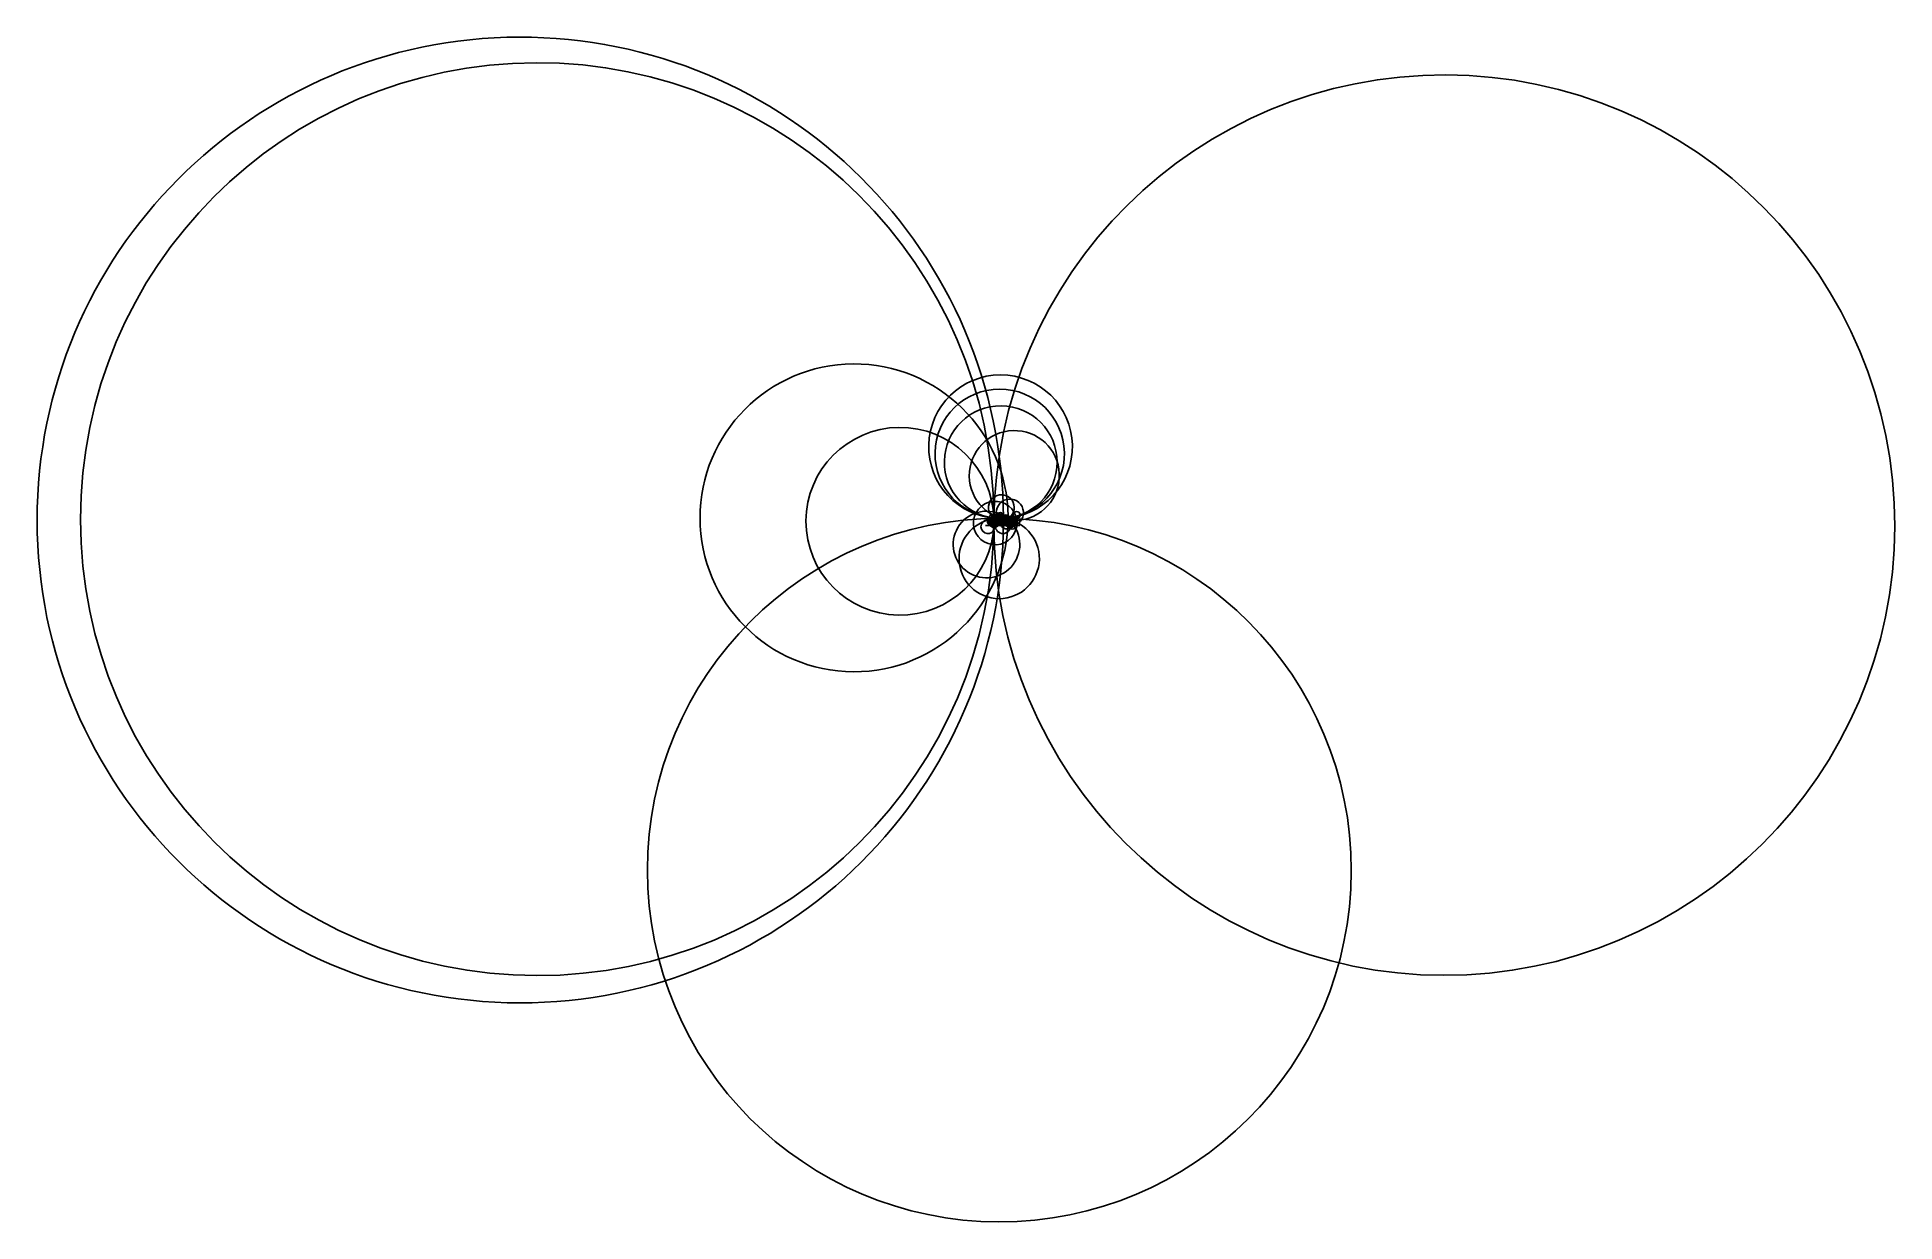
# Model space of a CAD drawing. Header units: metres. Extents: x -675 to 624, y -487 to 342.
import ezdxf

# ---------------------------------------------------------------- set-up
doc = ezdxf.new("R2010")
doc.units = ezdxf.units.M

msp = doc.modelspace()

# ---------------------------------------------------------------- linework, layer by layer
at = {"layer": 'MCD_Layer_0'}
for p, q in [((-10.590768, 3.473198), (-7.5915, 3.473473)), ((-7.591409, 3.473198), (-10.590768, 3.473198)), ((-10.375436, 1.926414), (-6.103494, 4.960472)), ((-10.375436, 1.926414), (-4.615487, 4.959465)), ((-10.375436, 1.920555), (-7.303475, 4.926506)), ((-10.375436, 1.920555), (-7.5915, 3.473198)), ((-10.327462, 1.930351), (-4.615487, 4.959465)), ((-10.327462, 1.930351), (-5.575509, 4.951042)), ((-10.327462, 1.930351), (-5.287484, 4.945366)), ((-10.327462, 1.930351), (-7.303475, 4.926506)), ((-10.327462, 1.930351), (-7.111581, 4.918816)), ((-10.279489, 1.934288), (-6.103494, 4.960472)), ((-10.279489, 1.934288), (-5.335549, 4.950218)), ((-10.279489, 1.934288), (-5.335458, 4.947289)), ((-10.279489, 4.928429), (-6.007455, 4.933189)), ((-10.279489, 4.893272), (-5.143472, 4.927879)), ((-10.279489, 1.934288), (-7.303475, 4.926506)), ((-10.231606, 4.920647), (-9.127206, 4.93502)), ((-10.231515, 1.947014), (-7.303475, 4.926506)), ((-10.231515, 1.947014), (-7.5915, 3.473198)), ((-9.94349, 4.953056), (-7.5915, 3.473198)), ((-6.871438, 4.947289), (-9.94349, 4.885674)), ((-9.895516, 1.945274), (-5.335549, 4.961937)), ((-9.895516, 1.945274), (-7.5915, 4.961479)), ((-9.895516, 4.951134), (-5.527352, 4.937401)), ((-9.895516, 4.930626), (-7.783486, 4.939781)), ((-9.751412, 4.936577), (-9.895516, 4.930626)), ((-5.383615, 4.919914), (-9.895516, 4.930626)), ((-7.831735, 1.918266), (-9.799569, 4.950218)), ((-9.70353, 1.893639), (-7.5915, 3.473198)), ((-9.463571, 4.957268), (-7.5915, 3.473198)), ((-9.463571, 4.957268), (-8.167916, 4.914146)), ((-6.009469, 4.880455), (-9.367532, 4.962212)), ((-9.223519, 1.941795), (-6.103494, 4.960472)), ((-9.223519, 1.941795), (-7.303475, 4.926506)), ((-9.175729, 1.925224), (-5.575509, 4.951042)), ((-6.120889, 6.20916), (-9.171792, 4.19326)), ((-6.129495, 1.361168), (-9.17106, 1.937218)), ((-6.104226, 5.153374), (-9.164651, 5.345177)), ((-9.160623, 1.985191), (-6.114022, 3.473198)), ((-6.113473, 5.441216), (-9.152749, 4.817192)), ((-6.103036, 4.33709), (-9.149545, 4.193169)), ((-6.113656, 5.248955), (-9.145059, 4.241142)), ((-7.5915, 1.888969), (-9.139474, 5.489189)), ((-6.117959, 2.177177), (-9.139291, 1.793205)), ((-7.5915, 0.689262), (-9.138284, 4.961205)), ((-7.5915, 2.705254), (-9.137002, 3.905144)), ((-6.119424, 3.569328), (-9.136361, 2.417229)), ((-6.119332, 5.153191), (-9.135354, 5.633202)), ((-6.11741, 6.017082), (-9.134805, 1.937218)), ((-7.5915, 0.737236), (-9.134347, 5.777214)), ((-7.5915, 0.737236), (-9.134347, 3.953117)), ((-6.114663, 1.889336), (-9.133615, 2.513176)), ((-6.145883, 5.057152), (-9.131509, 1.409142)), ((-7.5915, 0.78521), (-9.13041, 5.72924)), ((-6.114663, 0.78521), (-9.13041, 5.729149)), ((-6.143685, 0.78521), (-9.13041, 3.761223)), ((-9.127481, 4.94381), (-9.127572, 4.917442)), ((-6.103585, 1.841179), (-9.122903, 4.961205)), ((-7.5915, 1.841179), (-9.122903, 3.761223)), ((-6.103219, 2.705254), (-9.122354, 3.041161)), ((-6.138192, 2.705254), (-9.122354, 1.409142)), ((-7.5915, 4.865166), (-9.120889, 3.473198)), ((-6.143685, 4.865166), (-9.120889, 3.953117)), ((-7.159554, 4.914879), (-9.079598, 4.927238)), ((-5.71943, 1.904076), (-9.079507, 4.950676)), ((-8.935494, 1.92733), (-7.111581, 4.918816)), ((-8.935494, 1.92733), (-6.823556, 4.90728)), ((-8.887521, 1.925407), (-6.199441, 4.946739)), ((-6.630929, 4.923027), (-8.839547, 4.961571)), ((-6.247506, 4.907646), (-8.839456, 4.938133)), ((-6.007546, 4.892174), (-8.839364, 4.935204)), ((-7.591226, 3.473198), (-8.695626, 4.917717)), ((-8.647653, 1.921654), (-8.311471, 4.962395)), ((-7.49537, 1.928337), (-8.64747, 4.945091)), ((-8.647286, 4.921654), (-7.207437, 4.960747)), ((-8.503549, 4.953972), (-6.391244, 4.936852)), ((-8.503366, 1.910027), (-7.015542, 4.958916)), ((-6.87153, 4.961937), (-8.359445, 1.921837)), ((-8.359445, 1.927696), (-7.159554, 4.950035)), ((-6.87153, 1.947289), (-8.311471, 4.962395)), ((-5.335549, 4.961937), (-8.07142, 1.927879)), ((-8.07142, 1.927879), (-5.335549, 4.961937)), ((-7.927682, 4.910393), (-7.975472, 4.929893)), ((-7.831643, 4.944633), (-7.01545, 4.926689)), ((-7.591226, 3.473198), (-7.83146, 4.938774)), ((-7.783486, 4.939781), (-7.5915, 3.473198)), ((-6.631845, 4.928886), (-7.687539, 4.959373)), ((-7.687539, 4.944725), (-6.583505, 4.903526)), ((-7.5915, 0.78521), (-6.171426, 5.921227)), ((-7.5915, 4.096855), (-6.145791, 5.72924)), ((-7.5915, 3.473473), (-7.5915, 5.68145)), ((-5.335549, 4.961937), (-7.5915, 3.473198)), ((-6.199533, 1.94381), (-7.5915, 4.961479)), ((-6.439492, 4.953423), (-7.5915, 3.473198)), ((-7.015542, 4.953056), (-7.5915, 3.473198)), ((-6.199441, 4.93502), (-7.5915, 3.473198)), ((-7.159554, 4.891441), (-7.5915, 3.473198)), ((-7.5915, 4.768852), (-6.160989, 3.809196)), ((-7.5915, 3.473473), (-7.5915, 4.673454)), ((-7.5915, 3.473473), (-7.5915, 4.481194)), ((-7.5915, 3.233055), (-6.120065, 4.049248)), ((-7.5915, 2.417412), (-6.143044, 3.857262)), ((-7.5915, 3.473473), (-7.5915, 2.225334)), ((-7.5915, 3.473473), (-7.5915, 2.225243)), ((-7.5915, 3.473473), (-7.5915, 2.274956)), ((-6.119607, 3.473198), (-7.5915, 3.473289)), ((-6.149819, 3.473198), (-7.5915, 3.473289)), ((-6.13627, 3.473198), (-7.5915, 3.473289)), ((-6.113564, 3.473198), (-7.5915, 3.473289)), ((-7.5915, 3.473289), (-7.5915, 0.47393)), ((-6.138192, 3.473198), (-7.5915, 3.473289)), ((-6.118051, 3.473198), (-7.5915, 3.473289)), ((-6.144784, 3.473198), (-7.5915, 3.473289)), ((-6.144052, 3.473198), (-7.5915, 3.473289)), ((-6.114663, 3.473198), (-7.5915, 3.473289)), ((-6.102761, 3.473198), (-7.5915, 3.473289)), ((-6.104226, 3.473198), (-7.5915, 3.473289)), ((-6.145883, 3.473198), (-7.5915, 3.473289)), ((-6.11448, 3.473198), (-7.5915, 3.473289)), ((-6.10743, 3.473198), (-7.5915, 3.473289)), ((-6.113107, 3.473198), (-7.5915, 3.473289)), ((-7.5915, 3.473198), (-7.591409, 3.473198)), ((-7.5915, 0.47393), (-7.5915, 3.473198)), ((-7.5915, 3.473198), (-7.591226, 3.473198)), ((-7.5915, 3.137016), (-6.154305, 3.089226)), ((-7.5915, 1.937218), (-6.120889, 1.937126)), ((-7.591226, 3.473198), (-4.7595, 4.938866)), ((-7.591226, 3.473198), (-5.719247, 4.933372)), ((-7.591226, 3.473198), (-5.479562, 4.923759)), ((-7.591226, 3.473198), (-6.630929, 4.923027)), ((-7.591226, 3.473198), (-7.351266, 4.910851)), ((-7.591226, 3.473198), (-6.727609, 1.915154)), ((-7.591226, 3.473198), (-5.623483, 1.911949)), ((-6.199533, 1.94381), (-7.303475, 4.926506)), ((-6.295846, 4.903709), (-7.255502, 4.948021)), ((-7.255502, 1.945091), (-7.111581, 4.918816)), ((-7.255502, 1.945091), (-6.823556, 4.90728)), ((-6.199533, 1.94381), (-7.111581, 4.918816)), ((-7.022268, 3.473198), (-4.023, 3.473473)), ((-4.022909, 3.473198), (-7.022268, 3.473198)), ((-2.611898, 4.920189), (-6.979787, 4.925133)), ((-6.979787, 4.925133), (-4.023, 3.473198)), ((-5.799032, 1.932915), (-6.970266, 4.961662)), ((-6.87153, 1.947289), (-6.103494, 4.960472)), ((-6.854909, 4.953239), (-3.322256, 1.935753)), ((-6.81664, 4.922112), (-2.611898, 1.920189)), ((-6.007455, 4.933189), (-6.679543, 4.957176)), ((-6.643972, 1.882378), (-3.418203, 1.927879)), ((-6.247506, 4.951591), (-6.583688, 1.891808)), ((-6.487008, 4.887962), (-5.431497, 4.956993)), ((-6.278951, 1.940422), (-3.389455, 4.961296)), ((-6.278951, 4.940422), (-3.389455, 4.961296)), ((-6.278951, 4.940422), (-2.035848, 4.920555)), ((-6.278951, 1.940422), (-2.035848, 4.920555)), ((-6.26943, 4.891991), (-4.570211, 1.927055)), ((-4.951486, 4.952415), (-6.249703, 4.87249)), ((-5.623574, 4.950035), (-6.199716, 4.929161)), ((-6.199533, 1.94381), (-6.103494, 4.960472)), ((-6.189279, 4.625206), (-6.111276, 3.473198)), ((-6.122994, 5.72924), (-6.176003, 3.377159)), ((-6.126565, 3.905144), (-6.173257, 1.697166)), ((-6.172158, 3.713158), (-6.112832, 5.345268)), ((-6.170693, 5.249138), (-6.109902, 3.426323)), ((-6.119973, 4.481194), (-6.161172, 3.473198)), ((-6.136819, 5.68145), (-6.156503, 4.001183)), ((-6.156503, 1.121208), (-6.111642, 5.633842)), ((-2.03594, 4.962303), (-6.154165, 4.90847)), ((-6.148538, 6.305199), (-6.125833, 0.833092)), ((-6.116677, 6.352715), (-6.148263, 5.393242)), ((-6.141946, 2.369072), (-6.146981, 3.905144)), ((-6.11567, 4.433769), (-6.141671, 5.441124)), ((-6.138375, 5.585136), (-6.140939, 5.681084)), ((-6.138009, 3.761131), (-6.123544, 0.593132)), ((-6.131875, 4.049156), (-6.111642, 0.497551)), ((-6.115121, 5.345451), (-6.131326, 1.169182)), ((-2.419729, 4.953514), (-6.019765, 1.939415)), ((-6.019765, 1.939415), (-4.685384, 4.942802)), ((-4.022726, 3.473198), (-6.010152, 4.940788)), ((-4.022726, 3.473198), (-6.010152, 1.940788)), ((-5.959573, 4.954704), (-5.383248, 4.908195)), ((-3.207082, 4.950768), (-5.952657, 1.940239)), ((-5.894979, 1.925041), (-4.426198, 4.959373)), ((-5.894979, 1.925041), (-1.882223, 4.930809)), ((-4.022726, 3.473198), (-5.894979, 4.925041)), ((-5.127035, 1.938225), (-5.808553, 4.922752)), ((-5.799032, 1.927055), (-5.741445, 4.960197)), ((-5.799032, 4.932915), (-3.81188, 4.91552)), ((-4.022726, 3.473198), (-5.731924, 4.804832)), ((-2.918966, 1.934837), (-5.703084, 4.962029)), ((-3.370138, 1.931816), (-5.645315, 4.959282)), ((-3.984548, 4.931816), (-5.645315, 4.959282)), ((-5.613821, 1.764275), (-2.691366, 2.954826)), ((-5.603109, 3.473198), (-4.023, 3.473289)), ((-2.535543, 3.732384), (-5.600179, 3.050774)), ((-5.590383, 6.20916), (-2.568136, 1.601219)), ((-2.53417, 3.799583), (-5.587636, 3.386681)), ((-4.023, 4.8843), (-5.576009, 2.474724)), ((-5.576009, 0.516411), (-2.571065, 1.697166)), ((-2.533803, 2.206017), (-5.57546, 5.738853)), ((-5.571157, 5.613976), (-2.565389, 3.473198)), ((-5.571157, 3.07), (-2.536825, 3.473198)), ((-5.569143, 4.874779), (-2.568594, 4.12606)), ((-4.023, 2.925987), (-5.569143, 3.645958)), ((-5.569143, 3.597893), (-2.590108, 1.697166)), ((-5.568319, 4.548759), (-2.638723, 4.577232)), ((-4.023, 4.077995), (-5.568319, 2.59951)), ((-5.564382, 3.876488), (-2.564931, 3.473198)), ((-5.564382, 1.850883), (-2.536916, 3.473198)), ((-5.564107, 4.941887), (-2.538473, 1.601219)), ((-5.563283, 3.684319), (-2.580678, 2.369164)), ((-5.561361, 5.345177), (-2.592123, 1.217247)), ((-5.560445, 4.817192), (-2.540212, 6.401237)), ((-4.023, 4.173943), (-5.560445, 4.049156)), ((-5.55898, 1.94381), (-3.763723, 4.931175)), ((-5.558431, 4.692314), (-2.539022, 4.12606)), ((-5.557973, 3.674797), (-2.535177, 3.473198)), ((-5.557973, 1.687645), (-2.573446, 3.473198)), ((-2.554861, 3.271599), (-5.55779, 6.093987)), ((-2.549459, 4.29882), (-5.557241, 4.289116)), ((-4.023, 1.476433), (-5.556783, 2.810814)), ((-5.556783, 2.436272), (-2.541036, 2.570854)), ((-2.553396, 1.543541), (-5.555959, 3.530876)), ((-5.555776, 5.46035), (-2.575643, 3.473198)), ((-5.555776, 4.106743), (-2.534902, 3.473198)), ((-2.549917, 1.486046), (-5.55541, 4.289116)), ((-5.553945, 3.127495), (-2.537374, 2.369164)), ((-5.552389, 3.540398), (-2.536825, 1.217247)), ((-4.023, 4.711632), (-5.550924, 6.276451)), ((-5.550924, 3.703545), (-2.539846, 2.25399)), ((-5.5501, 4.807671), (-2.538656, 1.937218)), ((-4.023, 3.857262), (-5.5501, 4.068474)), ((-2.555593, 3.434746), (-5.549093, 2.781975)), ((-2.548727, 5.873253), (-5.548818, 4.289116)), ((-2.557973, 3.117973), (-5.547536, 4.836418)), ((-2.550649, 2.753227), (-5.546987, 4.289116)), ((-4.541372, 1.893089), (-5.290182, 1.920738)), ((-5.242208, 1.942253), (-2.112569, 4.933006)), ((-5.127035, 1.938225), (-3.821401, 4.961021)), ((-5.059927, 4.955162), (-4.023, 3.473198)), ((-4.022726, 3.473198), (-5.05013, 4.949211)), ((-2.611898, 1.920189), (-5.021474, 4.960655)), ((-5.021474, 4.960655), (-4.023, 3.473198)), ((-4.925344, 1.937767), (-3.197378, 4.938957)), ((-3.418203, 1.927879), (-4.896688, 4.962395)), ((-4.896688, 4.962395), (-4.023, 3.473198)), ((-4.022726, 3.473198), (-4.742971, 1.949211)), ((-4.685384, 4.942802), (-4.023, 3.473198)), ((-4.570211, 1.927055), (-3.85024, 4.962029)), ((-4.570211, 4.927055), (-3.898305, 4.90609)), ((-4.445425, 4.961021), (-2.611898, 4.920189)), ((-4.426198, 4.959373), (-1.709371, 4.932091)), ((-3.207082, 4.950768), (-4.378225, 1.948662)), ((-3.207082, 4.950768), (-4.224599, 1.938408)), ((-3.207082, 4.950768), (-4.061452, 1.947105)), ((-2.574087, 3.473198), (-4.023, 6.391533)), ((-2.53362, 3.473198), (-4.023, 6.343559)), ((-4.023, 3.473198), (-4.023, 6.065239)), ((-2.604208, 3.473198), (-4.023, 5.729057)), ((-4.023, 5.63311), (-2.568502, 4.394768)), ((-2.533987, 3.473198), (-4.023, 5.460258)), ((-3.85024, 4.962029), (-4.023, 3.473198)), ((-4.023, 3.473198), (-1.430959, 4.960197)), ((-2.688528, 4.957542), (-4.023, 3.473198)), ((-3.792654, 4.956352), (-4.023, 3.473198)), ((-2.679006, 4.955986), (-4.023, 3.473198)), ((-1.219747, 4.940605), (-4.023, 3.473198)), ((-3.427724, 4.938225), (-4.023, 3.473198)), ((-1.287038, 4.928062), (-4.023, 3.473198)), ((-1.863088, 4.927696), (-4.023, 3.473198)), ((-3.898305, 4.90609), (-4.023, 3.473198)), ((-4.023, 3.473473), (-4.023, 4.8843)), ((-4.023, 4.8843), (-2.576009, 0.516411)), ((-2.947439, 4.857475), (-4.023, 3.473198)), ((-4.023, 3.857262), (-2.5501, 4.807671)), ((-4.023, 3.473473), (-4.023, 4.711632)), ((-2.535177, 3.473198), (-4.023, 4.586845)), ((-4.023, 4.077995), (-2.568319, 4.548759)), ((-4.023, 4.404472), (-2.550924, 3.703545)), ((-4.023, 3.473473), (-4.023, 4.404472)), ((-4.023, 3.473473), (-4.023, 4.173943)), ((-4.023, 3.473473), (-4.023, 4.077995)), ((-4.023, 3.559532), (-2.560445, 4.049156)), ((-4.023, 3.473473), (-4.023, 3.857262)), ((-4.023, 2.925987), (-2.569143, 3.597893)), ((-4.023, 3.473473), (-4.023, 3.559532)), ((-4.023, 3.473473), (-4.023, 2.925987)), ((-4.023, 3.473473), (-4.023, 1.476433)), ((-4.023, 3.473473), (-4.023, 3.473198)), ((-2.545431, 3.473198), (-4.023, 3.473289)), ((-4.023, 3.473289), (-4.023, 0.47393)), ((-2.533529, 3.473198), (-4.023, 3.473289)), ((-2.533895, 3.473198), (-4.023, 3.473289)), ((-2.607503, 3.473198), (-4.023, 3.473289)), ((-2.535085, 3.473198), (-4.023, 3.473289)), ((-2.57427, 3.473198), (-4.023, 3.473289)), ((-2.536825, 3.473198), (-4.023, 3.473289)), ((-2.565389, 3.473198), (-4.023, 3.473289)), ((-4.023, 0.47393), (-4.023, 3.473198)), ((-4.023, 3.473198), (-4.022726, 3.473198)), ((-4.023, 3.473198), (-4.022909, 3.473198)), ((-4.022726, 3.473198), (-4.023, 3.473198)), ((-4.023, 1.476433), (-2.556783, 2.436272)), ((-4.022726, 3.473198), (-1.930196, 4.94738)), ((-4.022726, 3.473198), (-1.622945, 1.94738)), ((-4.022726, 3.473198), (-3.197378, 1.938957)), ((-3.884594, 3.473198), (-0.885327, 3.473473)), ((1.466755, 1.946373), (-3.86134, 4.961937)), ((-1.317089, 1.925957), (-3.86134, 4.961937)), ((1.466572, 4.946373), (-3.86134, 4.961937)), ((-2.909353, 4.961113), (-3.763814, 4.896019)), ((-1.104665, 4.921928), (-3.763814, 1.896019)), ((-1.767141, 4.888695), (-3.696615, 1.908562)), ((-3.072683, 4.95388), (-3.638937, 1.946098)), ((-3.638937, 1.946098), (-3.427724, 4.938225)), ((-3.370138, 1.931816), (-3.61971, 4.931267)), ((-3.573498, 4.934288), (0.602772, 4.960472)), ((-3.573315, 4.893272), (1.706623, 4.945549)), ((-3.322256, 1.935753), (-3.447042, 4.941338)), ((-1.757345, 4.962578), (-3.418203, 4.927879)), ((-3.418203, 4.927879), (-2.947439, 4.857475)), ((-1.094961, 1.932091), (-3.370138, 4.937675)), ((0.842823, 1.933281), (-3.189343, 4.959923)), ((-3.10143, 1.905815), (-1.575063, 4.960106)), ((-1.882223, 4.930809), (-3.10143, 4.905815)), ((-3.045239, 1.945366), (-0.885327, 4.961479)), ((-1.269116, 1.894737), (-2.997357, 4.893639)), ((0.696705, 4.880455), (-2.997357, 4.893639)), ((-2.918966, 4.934837), (-2.151021, 4.904076)), ((-2.045461, 4.952873), (-2.784566, 1.945274)), ((-2.784566, 1.945274), (-1.219747, 4.940605)), ((-2.661266, 4.927055), (0.602772, 4.960472)), ((-2.638723, 0.977196), (-2.57546, 0.852226)), ((-2.571065, 3.732384), (-2.600179, 0.679558)), ((-2.536001, 4.394768), (-2.590383, 5.921135)), ((-2.590108, 1.342033), (-2.587728, 1.226768)), ((-2.576009, 2.474724), (-2.535543, 1.082848)), ((-2.555776, 5.46035), (-2.575643, 3.473198)), ((-2.557973, 1.687645), (-2.573446, 3.473198)), ((-2.558523, 1.601219), (-2.571157, 5.613976)), ((-2.536092, 1.601219), (-2.571157, 3.07)), ((-2.569143, 3.645958), (-2.53417, 1.697166)), ((-2.569143, 1.754753), (-2.536001, 3.51165)), ((-2.568319, 2.59951), (-2.533803, 4.577232)), ((-2.552389, 3.732475), (-2.565023, 1.217247)), ((-2.564382, 3.876488), (-2.564931, 3.473198)), ((-2.564382, 1.850883), (-2.536916, 3.473198)), ((-2.554861, 5.786827), (-2.564107, 4.12606)), ((-2.563283, 0.525932), (-2.534536, 2.369164)), ((-2.553945, 5.383629), (-2.563192, 2.369164)), ((-2.561361, 1.793114), (-2.53417, 1.217247)), ((-2.560445, 4.817192), (-2.540212, 3.271599)), ((-2.558431, 4.29882), (-2.557241, 3.51165)), ((-2.5501, 4.068474), (-2.557973, 1.630058)), ((-2.557973, 3.674797), (-2.535177, 3.473198)), ((-2.55779, 0.641289), (-2.542959, 4.29882)), ((-2.557241, 4.289116), (-2.545431, 3.473198)), ((-2.556783, 2.810814), (-2.553396, 2.570854)), ((-2.541036, 1.23629), (-2.555959, 5.076469)), ((-2.555776, 4.106743), (-2.534902, 3.473198)), ((-2.550924, 6.276451), (-2.555593, 2.25399)), ((-2.542684, 1.486046), (-2.55541, 4.289116)), ((-2.539846, 3.127586), (-2.549093, 5.450737)), ((-2.543325, 5.566002), (-2.548818, 4.289116)), ((-2.538656, 3.117973), (-2.547536, 4.423515)), ((-2.542318, 2.446068), (-2.546987, 4.289116)), ((-0.885327, 4.721245), (-2.429455, 3.473198)), ((0.602955, 4.625298), (-2.42561, 4.289207)), ((0.602497, 5.201347), (-2.425243, 1.169182)), ((-0.885327, 3.905235), (-2.417278, 5.057243)), ((0.601032, 6.209251), (-2.415814, 5.393242)), ((-0.885327, 3.857262), (-2.415356, 6.305199)), ((0.600849, 5.58532), (-2.414257, 4.529259)), ((0.602222, 1.313286), (-2.413159, 3.473198)), ((0.601673, 2.465294), (-2.412426, 4.961296)), ((-1.893231, 1.946098), (0.602772, 4.960472)), ((-1.509258, 1.948296), (-1.605297, 4.962395)), ((0.026905, 1.91909), (-1.605297, 4.962395)), ((-1.509258, 1.948296), (0.602772, 4.960472)), ((-1.509258, 4.948296), (0.602772, 4.960472)), ((-1.317089, 1.925957), (-0.885327, 4.961479)), ((-1.220776, 1.910393), (1.610676, 1.89666)), ((-0.885327, 6.400871), (0.579426, 4.529259)), ((-0.885327, 5.681175), (0.587757, 4.961296)), ((1.466755, 1.946373), (-0.885327, 4.961479)), ((0.36272, 1.92907), (-0.885327, 4.961479)), ((1.466572, 4.946373), (-0.885327, 4.961479)), ((0.601948, 3.473198), (-0.885327, 3.473289)), ((0.600849, 3.473198), (-0.885327, 3.473289)), ((0.602955, 3.473198), (-0.885327, 3.473289)), ((0.601398, 3.473198), (-0.885327, 3.473289)), ((-0.885327, 1.313194), (0.586841, 3.473198)), ((-0.76236, 0.516476), (0, 0.00671)), ((-0.76236, -0.483524), (0, 0.00671)), ((-0.686268, 3.473198), (2.313, 3.473473)), ((3.273022, 1.923027), (-0.663013, 4.951683)), ((4.905041, 4.916252), (-0.663013, 4.951683)), ((-0.501263, 1.943169), (1.946674, 4.959373)), ((-0.453289, 1.941246), (0.698719, 4.959557)), ((4.473095, 4.933556), (-0.03899, 4.955986)), ((4.905041, 4.916252), (-0.03899, 4.955986)), ((0.026905, 1.91909), (0.602772, 4.960472)), ((0.056957, 4.934563), (3.608929, 4.938866)), ((2.042347, 4.93795), (0.170734, 4.960197)), ((4.905041, 4.916252), (0.441021, 4.948479)), ((4.473095, 4.933556), (0.441021, 4.948479)), ((0.602497, 0.928947), (0.575855, 3.473198)), ((0.602589, 4.625023), (0.583179, 2.705254)), ((0.601673, 4.145103), (0.584827, 1.84127)), ((0.601948, 5.873253), (0.585926, 4.529259)), ((2.090687, 1.930168), (0.602772, 4.960472)), ((0.680981, 4.927147), (3.801098, 4.960472)), ((0.680981, 4.927147), (5.289013, 4.959465)), ((0.680981, 4.927147), (2.264935, 4.957451)), ((4.905041, 4.916252), (0.681072, 4.953514)), ((4.712963, 1.923943), (0.681072, 4.953514)), ((0.728954, 4.931084), (5.289013, 4.959465)), ((3.800915, 3.377251), (0.775738, 4.961296)), ((2.313, 3.377251), (0.775738, 3.61721)), ((3.801281, 5.249138), (0.77702, 3.041252)), ((3.766216, 5.249138), (0.77702, 1.409142)), ((2.313, 6.449211), (0.778759, 3.473198)), ((3.760815, 6.449211), (0.778759, 3.665184)), ((5.00108, 4.938774), (0.824993, 4.962395)), ((4.617016, 1.942436), (0.824993, 4.962395)), ((3.176891, 1.915154), (0.824993, 4.950676)), ((4.905041, 4.916252), (0.824993, 4.950676)), ((5.001354, 4.924126), (0.824993, 4.950676)), ((1.208965, 4.938225), (4.856976, 4.935753)), ((1.208965, 4.938225), (2.504986, 4.930351)), ((1.256939, 4.942162), (2.313, 3.473198)), ((1.256939, 4.942162), (3.608929, 4.938866)), ((1.25703, 1.942162), (2.457012, 4.926414)), ((1.25703, 1.942162), (2.313, 3.473198)), ((1.496899, 4.935478), (4.568951, 4.961937)), ((1.561695, 4.904442), (1.610676, 1.89666)), ((1.593029, 1.940422), (4.568951, 4.961937)), ((1.593029, 1.940422), (2.313, 4.961479)), ((2.217052, 1.935936), (3.801098, 4.960472)), ((2.217052, 1.935936), (2.457012, 4.926414)), ((5.00108, 4.938774), (2.264935, 4.957451)), ((2.313, 6.161552), (3.763927, 6.353172)), ((2.313, 6.065239), (3.756054, 0.497185)), ((5.289013, 1.938957), (2.313, 4.961479)), ((2.313, 1.841179), (3.766949, 4.961296)), ((2.313, 2.369164), (3.778027, 3.665184)), ((3.770153, 3.473198), (2.313, 3.473289)), ((3.766216, 3.473198), (2.313, 3.473289)), ((3.790478, 3.473198), (2.313, 3.473289)), ((3.793316, 3.473198), (2.313, 3.473289)), ((3.799267, 3.473198), (2.313, 3.473289)), ((3.800274, 3.473198), (2.313, 3.473289)), ((3.758434, 3.473198), (2.313, 3.473289)), ((2.313, 3.473198), (2.313091, 3.473198)), ((2.313, 1.217155), (3.774364, 0.689262)), ((5.289013, 1.938957), (2.457012, 4.926414)), ((3.273022, 1.923027), (2.457012, 4.926414)), ((7.651504, 4.904259), (2.4915, 1.889977)), ((2.492232, 3.473198), (5.4915, 3.473473)), ((5.491591, 3.473198), (2.492232, 3.473198)), ((8.035476, 4.96212), (2.498092, 4.906548)), ((4.233135, 4.940239), (2.504986, 4.906914)), ((3.032787, 4.93264), (2.504986, 4.930351)), ((3.176891, 1.915154), (2.504986, 4.930351)), ((5.289013, 1.938957), (2.504986, 4.918633)), ((4.233044, 1.940239), (2.504986, 4.918633)), ((4.233044, 1.940239), (2.504986, 4.906914)), ((4.0186, 4.924217), (2.611526, 4.956627)), ((4.899154, 4.937035), (2.611526, 4.956627)), ((5.203567, 4.955345), (2.772017, 1.93676)), ((2.811751, 1.940422), (7.699569, 4.943352)), ((2.811751, 1.940422), (5.4915, 3.473198)), ((4.579543, 4.962761), (2.86943, 1.907188)), ((5.001354, 4.924126), (2.888958, 4.950127)), ((4.425121, 4.929619), (2.888958, 4.950127)), ((6.363723, 1.938866), (2.89955, 4.95974)), ((7.075545, 4.962486), (3.00859, 4.892998)), ((3.13951, 4.961845), (6.802535, 4.918266)), ((3.205611, 1.911308), (6.211471, 4.956078)), ((3.219161, 4.928154), (6.451522, 4.962578)), ((3.275283, 4.938225), (7.02748, 4.935112)), ((6.22795, 1.92733), (3.283431, 4.93264)), ((7.715957, 1.932182), (3.283431, 4.93264)), ((7.331893, 1.935844), (3.331496, 4.961479)), ((4.210494, 4.916527), (3.331496, 4.942436)), ((3.346602, 4.915977), (4.579543, 4.959831)), ((3.37947, 4.928795), (7.003219, 4.887413)), ((4.0186, 4.924217), (3.379561, 4.958092)), ((3.419204, 4.938316), (4.627608, 4.925682)), ((6.587295, 4.940422), (3.427444, 4.938591)), ((5.491775, 3.473198), (3.44255, 4.923851)), ((3.715468, 4.956352), (3.508285, 1.926048)), ((8.117965, 1.901054), (3.523574, 4.961113)), ((3.55516, 4.932274), (6.547469, 4.948479)), ((5.491775, 3.473198), (3.635909, 1.937309)), ((5.491775, 3.473198), (3.683974, 1.929527)), ((5.299514, 4.957359), (3.796309, 1.926231)), ((4.617016, 1.942436), (3.801098, 4.960472)), ((5.289013, 1.938957), (3.801098, 4.960472)), ((4.712963, 1.923943), (3.801098, 4.960472)), ((3.811507, 4.962761), (5.4915, 3.473198)), ((3.827987, 1.929619), (7.315505, 4.961662)), ((3.859572, 4.953514), (8.291915, 1.932549)), ((3.87596, 1.933556), (4.339583, 4.960655)), ((6.937118, 5.729149), (3.895278, 5.376762)), ((3.908278, 2.033073), (6.908462, 3.104424)), ((3.925124, 5.921135), (6.946181, 6.290092)), ((3.92549, 1.793205), (6.981063, 3.458183)), ((3.927413, 2.561241), (6.940047, 3.921623)), ((5.4915, 1.187309), (3.92961, 4.193169)), ((3.930343, 3.809288), (6.978042, 2.14312)), ((5.4915, 2.209953), (3.933089, 5.39315)), ((6.97438, 5.378044), (3.935195, 0.737236)), ((3.935195, 3.569328), (6.978866, 3.473198)), ((3.937026, 3.089134), (6.980422, 3.473198)), ((6.97502, 2.545952), (3.937209, 2.177269)), ((6.973189, 3.410027), (3.937758, 6.401237)), ((3.939681, 3.089134), (6.948195, 4.209648)), ((3.941512, 2.129295), (6.977859, 5.378044)), ((3.941695, 5.201256), (6.98088, 4.545647)), ((6.97383, 3.746208), (3.94197, 1.697166)), ((3.944533, 3.329277), (6.976668, 3.170158)), ((3.945449, 5.201164), (6.945724, 3.473198)), ((3.945632, 1.265129), (6.950942, 3.473198)), ((6.903975, 1.665672), (3.947829, 4.817192)), ((6.932631, 2.241631), (3.948195, 6.305107)), ((5.4915, 4.545647), (3.949752, 1.121208)), ((3.949752, 2.177177), (6.98033, 3.473198)), ((5.4915, 6.129692), (3.950759, 3.473198)), ((6.925582, 1.425621), (3.951583, 3.185081)), ((5.4915, 1.857658), (3.951858, 2.321281)), ((5.4915, 4.737724), (3.95378, 4.241142)), ((6.978957, 6.321587), (3.954787, 4.337273)), ((6.977401, 1.617607), (3.955611, 2.033257)), ((5.4915, 4.345421), (3.957168, 0.881248)), ((6.975844, 4.633446), (3.957351, 3.185265)), ((6.978042, 5.497429), (3.9579, 4.961205)), ((3.970626, 4.92028), (6.787612, 4.959373)), ((4.051375, 4.89016), (5.4915, 3.473198)), ((4.051558, 4.957542), (8.195968, 1.936394)), ((7.075545, 4.959557), (4.083236, 4.928703)), ((4.083236, 4.928703), (8.275527, 4.958366)), ((4.083236, 4.928703), (7.123519, 4.957634)), ((5.14717, 4.939415), (4.147506, 4.944908)), ((6.563949, 1.93145), (4.195479, 4.962029)), ((4.85118, 4.933098), (4.195479, 4.962029)), ((4.803023, 4.929161), (4.195479, 4.962029)), ((4.195571, 4.957634), (8.260421, 1.917442)), ((4.228255, 1.914787), (7.411452, 4.954887)), ((4.233135, 4.940239), (4.856976, 4.935753)), ((5.491775, 3.473198), (4.259933, 1.929893)), ((4.276412, 1.918724), (5.107436, 4.96212)), ((4.291518, 4.921562), (5.4915, 3.473198)), ((5.858993, 4.93383), (4.339583, 4.925499)), ((5.923537, 4.958824), (4.356978, 1.912041)), ((4.425121, 4.929619), (4.664898, 4.955162)), ((5.491775, 3.473198), (4.564254, 1.918907)), ((4.616833, 1.916069), (5.289013, 4.959465)), ((4.616833, 1.916069), (5.192974, 4.954521)), ((4.69197, 1.930168), (4.627517, 4.937401)), ((5.001354, 4.924126), (4.664898, 4.955162)), ((4.819594, 4.953148), (5.4915, 3.473198)), ((5.843978, 1.930992), (4.819594, 4.953148)), ((4.85118, 4.933098), (7.747451, 4.961937)), ((4.85118, 4.933098), (7.123519, 4.957634)), ((4.899154, 4.937035), (6.451522, 4.962578)), ((4.905041, 4.916252), (5.192974, 4.954521)), ((5.001354, 4.924126), (5.192974, 4.954521)), ((5.491775, 3.473198), (5.170699, 4.92495)), ((8.131515, 4.931908), (5.312789, 4.894463)), ((8.307113, 4.935387), (5.347487, 4.949577)), ((5.347579, 4.958366), (5.4915, 3.473198)), ((5.4915, 3.473473), (5.4915, 6.275444)), ((5.4915, 3.596245), (6.908736, 6.257225)), ((5.4915, 3.473473), (5.4915, 5.648491)), ((5.4915, 1.256981), (6.956527, 5.009178)), ((5.4915, 3.473473), (5.4915, 4.984917)), ((6.019576, 4.962303), (5.4915, 3.473198)), ((5.82759, 4.95974), (5.4915, 3.473198)), ((8.275527, 4.958366), (5.4915, 3.473198)), ((6.307601, 4.952232), (5.4915, 3.473198)), ((7.939437, 4.927879), (5.4915, 3.473198)), ((5.4915, 1.200859), (6.946456, 4.43322)), ((5.4915, 3.680473), (6.939773, 3.61721)), ((5.4915, 3.473473), (5.4915, 2.338676)), ((5.4915, 3.473473), (5.4915, 0.851128)), ((5.4915, 3.473473), (5.4915, 0.473198)), ((5.4915, 3.473473), (5.4915, 1.778008)), ((5.4915, 3.473473), (5.4915, 0.47979)), ((6.902511, 3.473198), (5.4915, 3.473289)), ((5.4915, 3.473289), (5.4915, 0.47393)), ((6.967879, 3.473198), (5.4915, 3.473289)), ((6.975936, 3.473198), (5.4915, 3.473289)), ((6.980788, 3.473198), (5.4915, 3.473289)), ((6.973647, 3.473198), (5.4915, 3.473289)), ((6.95021, 3.473198), (5.4915, 3.473289)), ((6.9308, 3.473198), (5.4915, 3.473289)), ((6.966781, 3.473198), (5.4915, 3.473289)), ((6.974654, 3.473198), (5.4915, 3.473289)), ((6.978408, 3.473198), (5.4915, 3.473289)), ((6.980147, 3.473198), (5.4915, 3.473289)), ((6.975844, 3.473198), (5.4915, 3.473289)), ((6.953231, 3.473198), (5.4915, 3.473289)), ((8.147994, 1.932457), (5.4915, 3.473198)), ((5.4915, 0.47393), (5.4915, 3.473198)), ((7.747451, 1.876976), (5.4915, 3.473198)), ((5.4915, 3.128868), (6.957717, 2.129204)), ((5.4915, 2.784721), (6.947463, 2.177177)), ((5.4915, 2.192192), (6.934829, 1.313194)), ((5.491775, 3.473198), (8.355086, 4.927605)), ((5.491775, 3.473198), (5.746749, 4.925407)), ((5.491775, 3.473198), (6.226485, 4.9179)), ((5.491775, 3.473198), (6.651748, 1.939049)), ((5.491775, 3.473198), (5.76451, 1.923668)), ((7.396346, 1.916893), (5.58763, 4.960564)), ((5.614547, 4.890434), (8.275527, 4.961296)), ((5.698775, 4.921471), (5.635512, 4.943993)), ((5.683486, 1.895195), (7.666793, 4.918816)), ((5.787765, 1.938499), (7.60353, 4.941338)), ((5.787765, 1.938499), (6.259444, 4.90728)), ((7.027572, 4.95562), (5.843978, 1.930992)), ((5.939925, 1.927147), (7.219466, 4.927422)), ((6.035964, 1.93502), (7.60353, 4.941338)), ((6.035964, 1.93502), (8.371474, 4.939873)), ((6.756026, 1.935478), (6.259444, 4.90728)), ((8.291915, 1.932549), (6.307601, 4.952232)), ((6.40364, 4.960106), (7.922957, 4.92733)), ((6.70787, 1.931541), (7.699569, 4.943352)), ((6.70787, 1.931541), (7.60353, 4.941338)), ((6.739547, 4.934929), (7.426558, 4.922569)), ((6.779125, 1.938408), (10.293377, 4.622826)), ((6.835494, 4.884209), (8.293746, 1.906822)), ((6.905715, 2.273216), (6.939864, 3.73101)), ((6.908736, 6.30529), (6.980605, 2.25811)), ((6.912032, 3.281303), (6.978591, 1.3283)), ((8.323409, 4.912498), (6.916427, 1.9244)), ((6.949203, 6.20916), (6.922927, 1.400902)), ((6.939315, 0.785118), (6.923293, 5.664787)), ((6.92485, 4.001274), (6.980605, 3.596245)), ((6.979598, 0.752251), (6.933913, 5.825279)), ((6.934279, 2.561241), (6.978133, 3.473198)), ((6.955611, 4.208183), (6.936202, 6.113213)), ((6.949386, 5.105217), (6.93785, 3.473198)), ((6.960738, 4.832207), (6.940505, 2.465202)), ((6.980697, 1.424248), (6.942153, 5.057243)), ((6.980147, 3.152397), (6.943252, 1.121208)), ((6.979323, 3.728447), (6.943709, 4.385338)), ((6.956618, 2.609306), (6.943984, 3.473198)), ((6.98088, 5.040764), (6.945083, 2.753227)), ((6.957717, 6.336784), (6.945907, 4.721245)), ((6.962295, 1.056755), (6.946364, 2.705162)), ((6.98033, 1.200859), (6.946456, 5.585228)), ((6.958449, 1.536858), (6.950576, 4.529167)), ((6.953414, 4.76107), (6.956893, 0.785118)), ((6.965774, 6.288811), (6.953689, 3.329185)), ((6.96321, 4.328941), (6.956618, 3.089226)), ((7.683089, 4.931084), (7.123519, 4.919548)), ((8.164593, 3.473198), (7.732555, 1.995354)), ((8.164501, 3.520073), (8.164501, 5.98101)), ((9.678967, 3.490868), (8.164501, 5.98101)), ((9.872509, 4.981804), (8.164501, 3.473198)), ((10.393261, 4.938866), (8.164501, 3.473198)), ((9.678967, 3.479149), (8.164501, 3.473198)), ((8.164501, 3.473198), (8.164501, 3.44976)), ((10.447826, 5.849449), (8.164593, 3.473198)), ((8.211285, 3.82476), (9.734814, 6.080894)), ((10.109997, 3.667656), (8.234814, 3.508354)), ((8.371474, 4.928154), (8.293746, 1.906822)), ((9.816479, 4.869469), (8.316845, 4.94912)), ((10.79948, 6.061485), (10.751873, 5.358818))]:
    msp.add_line(p, q, dxfattribs=at)
for centre, radius, start, end in [((-337.14731, 3.863343), 337.736188, 0.24325, 359.819795), ((-325.343268, 4.437809), 319.238057, 0.257613, 359.809638), ((308.774192, 0.289489), 314.905495, 179.962211, 179.735149), ((-103.857341, 5.349974), 107.659839, 0.585016, 359.537587), ((-1.45846, 55.128359), 50.223936, 272.73571, 267.257733), ((-2.028952, 50.160253), 45.234034, 272.17864, 267.80011), ((-1.32779, 44.334277), 39.404579, 270.643372, 268.27021), ((-71.784484, 2.944027), 65.665793, 1.383227, 358.199775), ((8.179058, 34.946883), 31.473686, 273.163924, 270.016167), ((-5.211005, 1.717027), 15.234481, 6.801216, 2.408239), ((-0.87077, 12.521024), 9.047831, 287.271159, 270.056237), ((5.078202, 9.012926), 9.487578, 210.609517, 202.685192), ((-2.287875, -241.061111), 246.008873, 90.053423, 89.807486), ((-11.253515, -13.272264), 23.277637, 51.50505, 38.496357), ((-2.403429, -23.102948), 28.076689, 92.68205, 87.390807), ((-10.341656, -0.849412), 4.803696, 55.074686, 28.045322), ((-8.401483, 2.680688), 2.283979, 85.329866, 4.230475), ((-7.517382, 4.395545), 2.803689, 296.931846, 242.969183), ((-9.111542, 6.418094), 4.553404, 259.472404, 280.733674), ((-9.096235, 5.610273), 4.119478, 258.248327, 337.550364), ((-7.918877, 3.668819), 1.971659, 25.874659, 231.340594), ((-7.002868, 2.944346), 2.512009, 147.630803, 212.322361), ((-7.105321, 3.603066), 2.238169, 155.555166, 204.99963), ((-11.712928, -4.83217), 8.053719, 62.278136, 72.366458), ((-8.074899, 2.465385), 1.16019, 61.493462, 294.623565), ((-7.606548, 3.327468), 1.626498, 22.626143, 337.508364), ((-7.620417, 3.135072), 1.543966, 165.51482, 309.830497), ((-8.405972, 4.406538), 2.485137, 252.75139, 271.072781), ((-5.958789, 1.967745), 3.381215, 200.471211, 159.765198), ((-8.463903, 5.257218), 3.38642, 259.524619, 284.928771), ((-7.981149, 2.652885), 0.950705, 61.065441, 294.195543), ((-7.726632, 2.781792), 0.773612, 65.351779, 280.059828), ((-6.404641, 1.888873), 1.938237, 125.174125, 316.110738), ((-8.883683, 1.923446), 3.164177, 29.326157, 72.410789), ((-6.305189, 2.524887), 1.613203, 114.810768, 291.619302), ((-6.100908, 3.156792), 1.53994, 165.455857, 282.044), ((-6.153575, 3.538113), 2.180117, 227.033686, 313.1179), ((-7.745768, 2.872216), 2.188489, 274.042161, 318.049375), ((-7.576898, 1.580287), 1.892931, 333.246281, 89.732584), ((-100.051052, 95.719273), 131.629529, 315.508715, 316.380475), ((-1017.660175, 1.306644), 1011.524093, 359.965024, 0.084651), ((-8.412343, 2.606481), 2.46274, 339.528033, 20.605531), ((-7.637378, 3.069321), 1.586519, 344.943468, 14.747972), ((-91.820967, 2.914073), 85.719755, 359.635776, 0.373727), ((-4.092533, 2.87871), 2.169639, 343.95854, 156.34768), ((-3.237524, 5.207573), 2.38973, 10.168095, 349.831905), ((-3.539388, 6.852662), 1.91794, 274.727174, 264.679416), ((0.182952, -0.321644), 5.279364, 92.408401, 87.198115), ((-8.208942, 6.040426), 5.352148, 309.689116, 321.453718), ((-2.378757, 4.461207), 1.738752, 289.534094, 214.403463), ((-0.995466, 4.432493), 2.904761, 325.785953, 241.278216), ((-2.108193, -74.147251), 79.106602, 91.165487, 91.235128), ((-1.739234, 82.431442), 77.518875, 268.502322, 271.518249), ((-1.777691, -91.190328), 96.152877, 88.75311, 91.155818), ((-1.5877, 6.93859), 2.111604, 338.747538, 240.92216), ((-1.285151, 3.732759), 2.413798, 80.46552, 38.918401), ((-2.259767, 3.787247), 1.404828, 81.883029, 348.061218), ((21.853236, 48.909307), 50.766374, 239.869189, 243.390588), ((-1.559151, 3.95721), 2.150985, 352.1972, 153.098438), ((-1.015422, 3.990326), 2.318434, 86.783253, 231.445699), ((-1.634176, -34.784921), 39.691268, 88.641742, 92.314952), ((-2.042555, 4.10488), 1.359738, 332.318168, 134.112382), ((-1.080547, 4.695271), 1.875871, 135.195696, 224.637394), ((-1.031038, 4.727491), 1.871507, 138.434102, 222.082887), ((-1.921004, 4.387639), 0.959097, 281.88987, 214.882658), ((-2.618541, -19.162588), 24.124843, 89.303467, 90.557441), ((-1.241632, 5.043973), 1.587831, 180.66091, 282.967459), ((-1.612566, 4.20164), 1.06388, 43.225343, 219.762762), ((-2.6632, -202.810663), 207.772875, 89.906836, 89.999492), ((-0.762492, 5.205358), 1.729049, 39.49736, 320.141514), ((-0.690883, 4.722335), 1.79501, 43.997628, 315.901496), ((-0.820278, 5.245009), 1.624019, 30.331717, 330.009003), ((-2.088784, 3.712423), 2.614084, 262.430873, 97.336394), ((-0.275201, 5.558344), 2.154115, 7.049608, 254.872584), ((-0.92593, 4.571368), 1.530654, 14.68767, 167.094463), ((-0.879124, 4.313826), 1.771119, 210.117133, 149.930121), ((-2.654638, 515.430625), 510.509323, 270.031561, 270.263227), ((-1.095526, 10.092559), 5.026569, 255.555709, 284.448474), ((-0.870815, 4.910159), 1.436989, 192.418744, 270.355916), ((-2.413989, 27.452246), 22.518025, 271.080504, 271.32469), ((0.099367, 5.209714), 1.97592, 330.238127, 240.109299), ((-1.452724, 3.665794), 2.474311, 8.35132, 98.469564), ((-0.737617, 4.586629), 1.053228, 98.062003, 95.433794), ((2.722963, 1.870948), 4.314975, 85.740258, 343.464218), ((-0.994589, 26.037441), 21.109376, 268.472177, 270.166104), ((2.078709, 659.687594), 654.76212, 269.681815, 269.740627), ((1.965786, 3.389959), 3.52006, 48.421372, 305.244286), ((1.482884, 2.911562), 2.590143, 128.155217, 205.476976), ((-0.95075, 29.685126), 24.756978, 270.040172, 272.373896), ((-0.500439, 4.445854), 0.981001, 258.392245, 113.100294), ((-0.871913, 4.784957), 1.551868, 269.50476, 19.273853), ((-1.395241, -0.295162), 5.806783, 64.215196, 84.962161), ((-0.524975, 4.152885), 0.72822, 246.529007, 119.659109), ((-0.606415, 3.578667), 0.290724, 339.924694, 163.610727), ((1.750903, 4.217155), 3.181172, 222.101694, 137.898306), ((0.734581, 3.552317), 1.301504, 164.467468, 113.64131), ((3.743566, 8.078593), 5.010299, 218.723184, 230.849263), ((1.933949, 3.996649), 2.056724, 273.877738, 268.52631), ((0.512588, -326.751949), 331.697913, 89.826911, 90.108802), ((-3.303728, 2.306553), 4.048921, 342.976984, 16.746462), ((-37.692241, 3.920466), 38.336748, 356.387868, 3.350754), ((2.839733, 2.757011), 2.40133, 200.119769, 340.054616), ((1.617542, 3.88405), 1.093938, 202.059644, 80.257349), ((0.977648, 4.66851), 1.76127, 319.303597, 95.95361), ((3.057806, 3.099391), 2.101492, 326.440338, 213.47583), ((3.346365, 2.853115), 2.145138, 104.6588, 285.421414), ((3.286292, 3.209335), 1.756851, 96.709295, 82.586357), ((3.750675, 3.8961), 2.165142, 295.286097, 245.461616), ((-3.080543, 5.799187), 4.803798, 352.571305, 7.428695), ((3.784804, 2.723377), 1.869344, 93.550131, 23.647859), ((3.767033, 3.461479), 1.726417, 2.723453, 300.814667), ((5.147448, 3.340835), 3.079681, 148.717939, 247.422168), ((2.354015, 3.569145), 0.10032, 114.13238, 286.979711), ((2.342297, 3.51226), 0.042835, 133.15239, 294.227745), ((2.414244, 3.538196), 0.101384, 219.87459, 176.995307), ((2.352062, 3.510307), 0.040265, 247.166346, 165.963757), ((3.687185, 3.520073), 1.374385, 358.286056, 179.022883), ((2.348952, 3.520073), 0.042917, 286.267146, 146.899175), ((2.389172, 3.520073), 0.079696, 197.102729, 216.027373), ((2.327557, 4.751823), 1.278656, 269.602062, 277.773296), ((2.327602, 4.751183), 1.278015, 269.603915, 277.775148), ((2.327602, 3.608147), 0.135238, 266.254299, 294.326786), ((6.047889, 2.72026), 3.645178, 163.997655, 123.351442), ((5.538286, 1.61097), 3.21101, 200.642644, 152.292275), ((5.743383, 2.031468), 3.037087, 106.7624, 73.705071), ((6.575643, 1.258603), 3.83478, 105.674936, 74.45214), ((4.481307, 4.014782), 2.672455, 234.973371, 348.428036), ((4.840652, 3.955996), 2.400826, 285.729322, 141.589032), ((4.007478, 1.515984), 0.976983, 29.064301, 330.935699), ((3.975851, 3.334194), 1.689993, 236.515839, 301.839199), ((4.843794, 3.575083), 1.700903, 125.355391, 54.665934), ((3.708975, 2.934286), 2.026047, 80.267735, 100.737684), ((4.531177, 3.520073), 0.960609, 182.463529, 1.398075), ((4.716598, 2.903515), 2.315497, 14.24275, 118.281096), ((5.532516, 1.690698), 1.782741, 90.941619, 214.414803), ((-1975.206563, 3.093534), 1978.994049, 359.931781, 0.080476), ((5.520797, 0.819455), 2.653801, 90.379516, 130.309784), ((5.416566, 2.759323), 1.671263, 334.246741, 154.713351), ((4.706091, 3.364667), 1.614696, 242.300316, 297.170868), ((4.228301, 3.43543), 1.269437, 260.575361, 1.704888), ((4.759526, 3.484917), 0.732067, 179.562904, 0.917215), ((5.583117, 2.834182), 1.757726, 226.602998, 134.48287), ((5.14656, 3.484917), 0.345139, 179.057653, 1.945777), ((5.511825, 2.194675), 1.278527, 237.10678, 89.860503), ((3.06116, 3.667691), 2.949403, 325.48833, 31.069505), ((4.925071, 2.056549), 1.547478, 45.615211, 68.528791), ((9.81951, 7.31147), 2.426359, 279.703354, 226.99238), ((9.097044, 2.316595), 1.456756, 127.443049, 55.780565), ((8.943424, 94.279364), 89.340541, 269.346557, 269.808302), ((8.403747, 3.711903), 1.269122, 15.410749, 105.31862), ((8.906858, 4.192957), 0.743925, 80.590332, 11.178672), ((8.900548, 4.305229), 1.059236, 225.981974, 73.099593), ((10.016021, 3.125092), 1.957721, 216.996056, 161.041246), ((9.068776, 2.567188), 1.276062, 9.744394, 134.764674), ((8.193798, 5.167246), 1.694139, 269.405497, 337.43581), ((6.636081, 2.734091), 3.066991, 345.864815, 45.427636), ((5.253985, 2.837406), 4.443511, 349.573645, 28.136125), ((9.355633, 4.659805), 1.384945, 12.360167, 78.547286), ((6.982342, 4.679228), 2.923139, 335.632961, 5.389543)]:
    msp.add_arc(centre, radius, start, end, dxfattribs=at)
at = {"layer": 'MCD_Layer_1'}
msp.add_line((-12.038676, 0), (12.038676, 0), dxfattribs=at)

doc.saveas('drawing.dxf')
